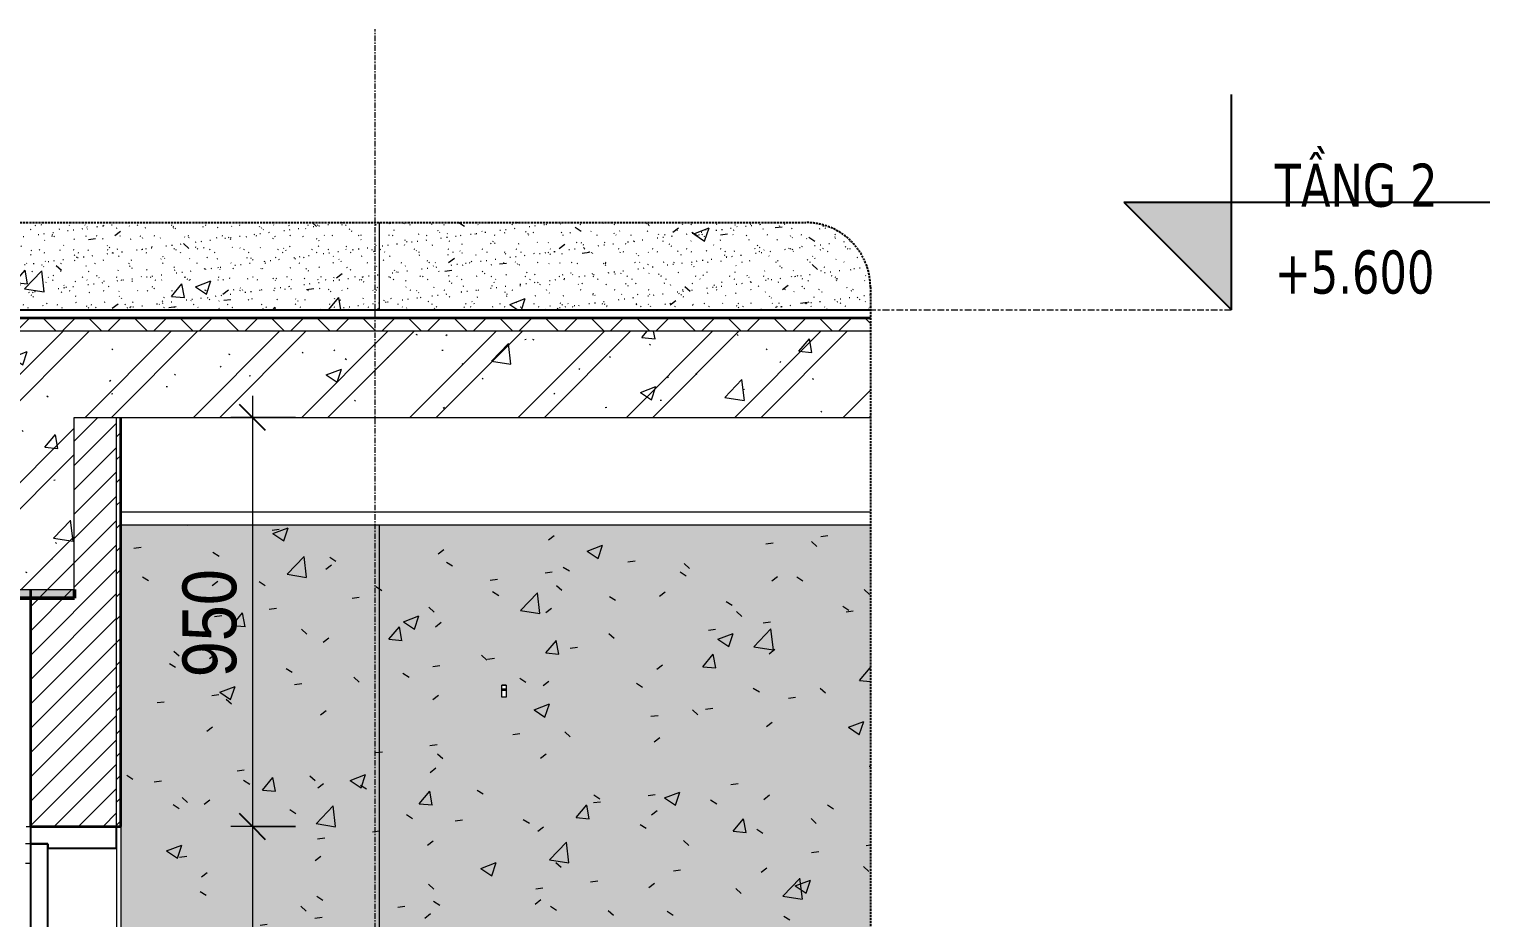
# Model space of a CAD drawing. Header units: millimetres. Extents: x 74302 to 149682, y -1785 to 49068.
# Drawn here: x 97410 to 100802, y 4188 to 6251 of the extents above; entities that cross this region are included whole.
import ezdxf

# ---------------------------------------------------------------- set-up
doc = ezdxf.new("R2010")
doc.units = ezdxf.units.MM
for name, pattern in [('Centre', [31.75, 6.35, -4.7625, 15.875, -4.7625]), ('Grid Line', [22.225, 12.7, -3.175, 3.175, -3.175]), ('Hidden', [7.14375, 4.7625, -2.38125]), ('IMPORT-CENTER _2_', [40.64, 25.4, -5.08, 5.08, -5.08])]:
    doc.linetypes.add(name, pattern=pattern)
for name, color, linetype, lineweight in [('0-2', 10, 'Continuous', 5), ('A-ANNO-DIMS', 211, 'Continuous', 9), ('A-ANNO-DIMS-50', 211, 'Continuous', 9), ('A-DETL-GENF', 92, 'Continuous', 18), ('A-DETL-GENF-3', 92, 'Hidden', 25), ('A-DETL-GENF-4', 9, 'Continuous', 18), ('A-DETL-THIN', 151, 'Continuous', 18), ('A-DOOR', 31, 'Continuous', 18), ('A-DOOR-1', 31, 'Continuous', 25), ('A-DOOR-FRAM', 31, 'Continuous', 25), ('A-DOOR-FRAM-1', 31, 'Continuous', 18), ('A-FLOR-FNSH-1', 250, 'Continuous', 35), ('A-FLOR-LEVL', 51, 'Continuous', 9), ('A-FLOR-LEVL-1', 51, 'Continuous', 25), ('A-FLOR-LEVL-2', 51, 'Centre', 9), ('A-FLOR-PATT-2', 8, 'Continuous', 18), ('A-WALL', 113, 'Continuous', 18), ('A-WALL-2', 250, 'Continuous', 35), ('A-WALL-FNSH-1', 7, 'Continuous', 18), ('A-WALL-PATT-3', 111, 'Continuous', 18), ('A-WALL-PATT-5', 254, 'Continuous', 18), ('E-LITE-EQPM', 33, 'Continuous', 18), ('G-IMPT', 8, 'Continuous', 18), ('G-IMPT-4', 8, 'IMPORT-CENTER _2_', 18), ('I-WALL', 2, 'Continuous', 18), ('M-EQPM', 50, 'Continuous', 18), ('M-EQPM-2', 50, 'Continuous', 25), ('S-BEAM-1', 71, 'Continuous', 5), ('S-BEAM-2', 7, 'Continuous', 18), ('S-BEAM-3', 10, 'Continuous', 50), ('S-COLS-5', 7, 'Continuous', 18), ('S-GRID-1', 1, 'Grid Line', 9)]:
    doc.layers.add(name, color=color, linetype=linetype, lineweight=lineweight)
doc.styles.add('Tahoma_B_1', font='tahomabd.ttf', dxfattribs={"width": 0.85, "height": 100})
doc.styles.add('UTM Avo', font='', dxfattribs={"width": 0.9, "height": 125})
doc.styles.get('UTM Avo').set_extended_font_data('UTM Avo')
doc.dimstyles.new('1_Dim_chi_tiet_2_5', dxfattribs={"dimscale": 304.8, "dimtxt": 124.912619, "dimasz": 0.19685, "dimexe": 0.164042, "dimexo": 0.0625, "dimgap": 0.016404, "dimtad": 1, "dimdec": 0, "dimrnd": 5, "dimzin": 0, "dimdsep": 46, "dimtxsty": 'UTM Avo', "dimblk1": 'OBLIQUE', "dimblk2": 'OBLIQUE', "dimsah": 1, "dimcen": 0.09, "dimdle": 0.164042, "dimazin": 0, "dimtfac": 1, "dimtdec": 4, "dimtix": 1, "dimtmove": 0, "dimatfit": 3, "dimfxl": 0.328084, "dimfxlon": 1, "dimtvp": 1, "dimtolj": 1, "dimtzin": 0, "dimarcsym": 2})
pattern_1 = [(50, (94085.57, 15725), (364.368, -31.878), [38.1, -419.1]), (355, (94085.57, 15725), (-70.486, 382.113), [30.48, -335.28]), (100.451, (94115.94, 15722.34), (293.885, 350.233), [32.38, -356.18]), (46.184, (94085.57, 15826.6), (542.158, -84.086), [57.15, -628.65]), (96.636, (94130.75, 15819.6), (474.805, 494.855), [48.57, -534.27]), (351.184, (94085.6, 15826.6), (474.81, 494.85), [45.72, -502.92]), (21, (94136.37, 15801.2), (303.2285, -204.5305), [38.1, -419.1]), (326, (94136.37, 15801.2), (123.604, 368.376), [30.48, -335.28]), (71.451, (94161.64, 15784.16), (426.834, 163.843), [32.38, -356.18]), (37.5, (94085.57, 15725), (6.1766, 169.1102), [16.764, -314.452, 16.764, -323.596, -336.55]), (37.5, (94085.57, 15725), (6.1766, 169.1102), [-671.576, 16.764, -319.786]), (7.5, (94085.57, 15725), (133.6389, 200.3615), [16.764, -177.292, 16.764, -306.832, -128.27]), (7.5, (94085.57, 15725), (133.6389, 200.3615), [-517.652, 16.764, -111.506]), (327.5, (93972.29, 15725), (271.1818, -11.4584), [16.764, -110.236, 16.764, -379.476, -525.78]), (327.5, (93972.29, 15725), (271.1818, -11.4584), [-523.24, 16.764, -509.016]), (317.5, (93921.5, 15725), (296.2585, 50.853), [16.764, -148.336, 16.764, -246.38, -373.38]), (317.5, (93921.5, 15725), (296.2585, 50.853), [-428.244, 16.764, -356.616])]
pattern_2 = [(37.5, (94085.575, 15725), (-1.60031, 48.94136), [1.676, -36.932, 1.676, -41.504, -41.275]), (37.5, (94085.575, 15725), (-1.60031, 48.94136), [-81.788, 1.676, -39.599]), (7.5, (94085.575, 15725), (44.9521, 71.68268), [1.676, -19.152, 1.676, -33.122, -13.335]), (7.5, (94085.575, 15725), (44.9521, 71.68268), [-55.626, 1.676, -11.659]), (327.5, (94054.333, 15725), (79.09879, 0.14376), [1.676, -11.024, 1.676, -44.044, -59.69]), (327.5, (94054.333, 15725), (79.09879, 0.14376), [-58.42, 1.676, -58.014]), (317.5, (94054.33, 15725), (76.3552, 22.29306), [1.676, -4.674, 1.676, -28.296, -34.29]), (317.5, (94054.33, 15725), (76.3552, 22.29306), [-36.322, 1.676, -32.614])]

# ---------------------------------------------------------------- blocks, each defined once
blk = doc.blocks.new('NCV_TKTC_KET CAU_rvt-2-TKCS_SẢNH - BẬC CẤP 2 - MẶT CẮT 1')
at = {"layer": 'S-BEAM-1'}
blk.add_hatch(color=256, dxfattribs=at).paths.add_polyline_path([(-39935.6, 4930), (-39935.6, 4950), (-40235.6, 4950), (-40235.6, 4930)])
at = {"layer": 'S-BEAM-2'}
for p, q in [((-38086.7, 5130), (-39827.4, 5130)), ((-38086.7, 5100), (-39827.4, 5100))]:
    blk.add_line(p, q, dxfattribs=at)
at = {"layer": 'S-BEAM-3'}
for p, q in [((-40235.6, 4930), (-39935.6, 4930)), ((-39935.6, 4930), (-39935.6, 4950))]:
    blk.add_line(p, q, dxfattribs=at)
at = {"layer": 'S-COLS-5'}
blk.add_line((-39236.9, 5580), (-39236.9, 5600), dxfattribs=at)
blk = doc.blocks.new('FD_07 - DIG_01-1800x2200-CỬA ĐI 2 CÁNH 2-2150742-TKCS_SẢNH - BẬC CẤP 2 - MẶT CẮT 1')
at = {"layer": 'A-DOOR'}
for p, q in [((-40037.4, 4360), (-40049, 4360)), ((-40049, 4315), (-40037.4, 4315))]:
    blk.add_line(p, q, dxfattribs=at)
at = {"layer": 'A-DOOR-1'}
for p, q in [((-40037.4, 4360), (-40037.4, 2200)), ((-39997.4, 4360), (-40037.4, 4360)), ((-39997.4, 2200), (-39997.4, 4360))]:
    blk.add_line(p, q, dxfattribs=at)
at = {"layer": 'A-DOOR-FRAM'}
for p, q in [((-39837.4, 4400), (-40037.4, 4400)), ((-40037.4, 4400), (-40037.4, 4360)), ((-39837.4, 4350), (-39837.4, 4400)), ((-40037.4, 4360), (-39997.4, 4360)), ((-39997.4, 4360), (-39997.4, 4350)), ((-39997.4, 4350), (-39837.4, 4350))]:
    blk.add_line(p, q, dxfattribs=at)
at = {"layer": 'A-DOOR-FRAM-1'}
blk.add_line((-39837.4, 4350), (-39837.4, 2200), dxfattribs=at)
blk = doc.blocks.new('LIC_06-ĐÈN LED TRÒN DOWNLIGHT_ P_18W - LIC_06-ĐÈN LED TRÒN DOWNLIGHT_ P_18W - ÁNH SÁNG 6000K-1339139-TKCS_SẢNH - BẬC CẤP 2 - MẶT CẮT 1')
at = {"layer": 'E-LITE-EQPM'}
for p, q in [((-38932.4, 4728), (-38942.4, 4728)), ((-38942.4, 4728), (-38942.4, 4728)), ((-38932.4, 4728), (-38942.4, 4728)), ((-38942.4, 4727.2), (-38942.4, 4728)), ((-38942.4, 4719), (-38942.4, 4727.2)), ((-38932.4, 4727.2), (-38942.4, 4727.2)), ((-38942.4, 4716), (-38942.4, 4719)), ((-38932.4, 4719), (-38942.4, 4719)), ((-38942.4, 4700), (-38942.4, 4716)), ((-38932.4, 4716), (-38942.4, 4716)), ((-38932.4, 4728), (-38932.4, 4728)), ((-38932.4, 4728), (-38932.4, 4727.2)), ((-38932.4, 4727.2), (-38932.4, 4719)), ((-38932.4, 4719), (-38932.4, 4716)), ((-38932.4, 4716), (-38932.4, 4700)), ((-38932.4, 4700), (-38942.4, 4700))]:
    blk.add_line(p, q, dxfattribs=at)
blk = doc.blocks.new('TKTC_XREF_251221_MB TANG 2-7 - TKTC_XREF_260130_MB TANG 2-5_dwg_$cc-4746802-TKCS_SẢNH - BẬC CẤP 2 - MẶT CẮT 1')
at = {"layer": 'G-IMPT-4'}
blk.add_line((-38086.7, 5600), (-38143.4, 5600), dxfattribs=at)
at = {"layer": 'M-EQPM'}
for p, q in [((-38127.8, 5600), (-38086.7, 5600)), ((-38086.7, 5600), (-38127.8, 5600)), ((-38087.7, 5600), (-38087.6, 5600))]:
    blk.add_line(p, q, dxfattribs=at)
blk = doc.blocks.new('TKTC_XREF_251221_MB TANG 2-7 - TKTC_XREF_260130_MB TANG 2-5_dwg_CUM U_DN100-4746799-TKCS_SẢNH - BẬC CẤP 2 - MẶT CẮT 1')
at = {"layer": 'G-IMPT'}
for p, q in [((-38147.6, 5600), (-38146.8, 5600)), ((-38147.5, 5600), (-38147.6, 5600)), ((-38146.8, 5600), (-38147.5, 5600)), ((-38146.8, 5600), (-38146.1, 5600)), ((-38146, 5600), (-38146.8, 5600)), ((-38146.8, 5600), (-38146.8, 5600)), ((-38145.6, 5600), (-38145.6, 5600)), ((-38144.8, 5600), (-38144.8, 5600)), ((-38144, 5600), (-38144.1, 5600)), ((-38143.3, 5600), (-38143.3, 5600)), ((-38142.5, 5600), (-38142.5, 5600)), ((-38141.8, 5600), (-38141.8, 5600)), ((-38141.7, 5600), (-38141.8, 5600)), ((-38138, 5600), (-38141.8, 5600)), ((-38141.7, 5600), (-38141.8, 5600)), ((-38141.7, 5600), (-38141.7, 5600)), ((-38137.9, 5600), (-38141.7, 5600)), ((-38141, 5600), (-38141, 5600)), ((-38141, 5600), (-38141, 5600)), ((-38141, 5600), (-38141, 5600)), ((-38137.2, 5600), (-38141, 5600)), ((-38137.2, 5600), (-38141, 5600)), ((-38136.5, 5600), (-38086.7, 5600)), ((-38136.4, 5600), (-38086.7, 5600)), ((-38135.7, 5600), (-38086.7, 5600)), ((-38135.7, 5600), (-38086.7, 5600))]:
    blk.add_line(p, q, dxfattribs=at)
at = {"layer": 'G-IMPT', "flags": 128}
for points in [[(-38142.5, 5600), (-38146.8, 5600), (-38146.8, 5600), (-38142.5, 5600)], [(-38141.7, 5600), (-38146, 5600), (-38146.1, 5600), (-38141.8, 5600)], [(-38141.8, 5600), (-38138, 5600), (-38137.9, 5600), (-38141.7, 5600)], [(-38141, 5600), (-38137.2, 5600), (-38137.2, 5600), (-38141, 5600)], [(-38137.9, 5600), (-38137.9, 5600), (-38136.4, 5600), (-38136.5, 5600), (-38138, 5600), (-38138, 5600)], [(-38137.2, 5600), (-38137.2, 5600), (-38135.6, 5600), (-38135.7, 5600), (-38137.2, 5600), (-38137.2, 5600)]]:
    blk.add_lwpolyline(points, dxfattribs=at)
blk = doc.blocks.new('TKTC_XREF_251221_MB TANG 2-7 - TKTC_XREF_260130_MB TANG 2-5_dwg_$cc-4746807-TKCS_SẢNH - BẬC CẤP 2 - MẶT CẮT 1')
at = {"layer": 'G-IMPT-4'}
blk.add_line((-38086.7, 5600), (-38146.8, 5600), dxfattribs=at)
at = {"layer": 'M-EQPM'}
for p, q in [((-38127.1, 5600), (-38086.7, 5600)), ((-38086.7, 5600), (-38127.1, 5600))]:
    blk.add_line(p, q, dxfattribs=at)
blk = doc.blocks.new('TKTC_XREF_251221_MB TANG 2-7 - TKTC_XREF_260130_MB TANG 2-5_dwg_CUM U_DN100-V8-TKCS_SẢNH - BẬC CẤP 2 - MẶT CẮT 1')
at = {"layer": 'G-IMPT'}
for p, q in [((-38149.2, 5600), (-38148.3, 5600)), ((-38148.3, 5600), (-38149.2, 5600)), ((-38149.2, 5600), (-38149.2, 5600)), ((-38149.1, 5600), (-38148.2, 5600)), ((-38148.2, 5600), (-38149.1, 5600)), ((-38149.1, 5600), (-38149.1, 5600)), ((-38146.7, 5600), (-38146.7, 5600)), ((-38146.6, 5600), (-38146.6, 5600)), ((-38144.8, 5600), (-38144.8, 5600)), ((-38144.7, 5600), (-38144.7, 5600)), ((-38142.8, 5600), (-38142.8, 5600)), ((-38142.7, 5600), (-38142.7, 5600)), ((-38141.9, 5600), (-38141.9, 5600)), ((-38141.9, 5600), (-38141.9, 5600)), ((-38141.9, 5600), (-38141.9, 5600)), ((-38137.1, 5600), (-38141.9, 5600)), ((-38137.1, 5600), (-38141.9, 5600)), ((-38141.8, 5600), (-38141.8, 5600)), ((-38141.8, 5600), (-38141.8, 5600)), ((-38141.8, 5600), (-38141.8, 5600)), ((-38137, 5600), (-38141.8, 5600)), ((-38137, 5600), (-38141.8, 5600)), ((-38135.2, 5600), (-38086.7, 5600)), ((-38135.2, 5600), (-38086.7, 5600)), ((-38135.1, 5600), (-38086.7, 5600)), ((-38135.1, 5600), (-38086.7, 5600))]:
    blk.add_line(p, q, dxfattribs=at)
at = {"layer": 'G-IMPT', "flags": 128}
for points in [[(-38142.8, 5600), (-38148.3, 5600), (-38148.3, 5600), (-38142.8, 5600)], [(-38142.7, 5600), (-38148.2, 5600), (-38148.2, 5600), (-38142.7, 5600)], [(-38141.9, 5600), (-38137.1, 5600), (-38137.1, 5600), (-38141.9, 5600)], [(-38141.8, 5600), (-38137, 5600), (-38137, 5600), (-38141.8, 5600)], [(-38137.1, 5600), (-38137.1, 5600), (-38135.2, 5600), (-38135.2, 5600), (-38137.1, 5600), (-38137.1, 5600)], [(-38137, 5600), (-38137, 5600), (-38135.1, 5600), (-38135.1, 5600), (-38137, 5600), (-38137, 5600)]]:
    blk.add_lwpolyline(points, dxfattribs=at)
blk = doc.blocks.new('TKTC_XREF_251221_MB TANG 2-7 - TKTC_XREF_260130_MB TANG 2-5_dwg_CUM U_DN100-V9-TKCS_SẢNH - BẬC CẤP 2 - MẶT CẮT 1')
at = {"layer": 'G-IMPT'}
for p, q in [((-38150.1, 5600), (-38149.1, 5600)), ((-38149.1, 5600), (-38150.1, 5600)), ((-38150.1, 5600), (-38150.1, 5600)), ((-38149, 5600), (-38150, 5600)), ((-38150, 5600), (-38149.9, 5600)), ((-38149.9, 5600), (-38149, 5600)), ((-38147.5, 5600), (-38147.5, 5600)), ((-38147.4, 5600), (-38147.4, 5600)), ((-38145.6, 5600), (-38145.6, 5600)), ((-38145.5, 5600), (-38145.5, 5600)), ((-38143.7, 5600), (-38143.7, 5600)), ((-38143.6, 5600), (-38143.6, 5600)), ((-38142.7, 5600), (-38142.7, 5600)), ((-38142.7, 5600), (-38142.7, 5600)), ((-38142.7, 5600), (-38142.7, 5600)), ((-38137.9, 5600), (-38142.7, 5600)), ((-38137.9, 5600), (-38142.7, 5600)), ((-38142.6, 5600), (-38142.6, 5600)), ((-38142.6, 5600), (-38142.6, 5600)), ((-38142.6, 5600), (-38142.6, 5600)), ((-38137.8, 5600), (-38142.6, 5600)), ((-38137.8, 5600), (-38142.6, 5600)), ((-38136, 5600), (-38086.7, 5600)), ((-38136, 5600), (-38086.7, 5600)), ((-38135.9, 5600), (-38086.7, 5600)), ((-38135.9, 5600), (-38086.7, 5600))]:
    blk.add_line(p, q, dxfattribs=at)
at = {"layer": 'G-IMPT', "flags": 128}
for points in [[(-38143.7, 5600), (-38149.1, 5600), (-38149.1, 5600), (-38143.7, 5600)], [(-38143.6, 5600), (-38149, 5600), (-38149, 5600), (-38143.6, 5600)], [(-38142.7, 5600), (-38137.9, 5600), (-38137.9, 5600), (-38142.7, 5600)], [(-38142.6, 5600), (-38137.8, 5600), (-38137.8, 5600), (-38142.6, 5600)], [(-38137.9, 5600), (-38137.9, 5600), (-38136, 5600), (-38136, 5600), (-38137.9, 5600), (-38137.9, 5600)], [(-38137.8, 5600), (-38137.8, 5600), (-38135.9, 5600), (-38135.9, 5600), (-38137.8, 5600), (-38137.8, 5600)]]:
    blk.add_lwpolyline(points, dxfattribs=at)
blk = doc.blocks.new('TKTC_XREF_251221_MB TANG 2-7 - TKTC_XREF_260130_MB TANG 2-5_dwg_$cc-4746806-TKCS_SẢNH - BẬC CẤP 2 - MẶT CẮT 1')
at = {"layer": 'G-IMPT-4'}
blk.add_line((-38086.7, 5600), (-38147.6, 5600), dxfattribs=at)
at = {"layer": 'M-EQPM'}
for p, q in [((-38128, 5600), (-38086.7, 5600)), ((-38086.7, 5600), (-38128, 5600))]:
    blk.add_line(p, q, dxfattribs=at)
blk = doc.blocks.new('TKTC_XREF_251221_MB TANG 2-7 - TKTC_XREF_260130_MB TANG 2-5_dwg_$cc-4746801-TKCS_SẢNH - BẬC CẤP 2 - MẶT CẮT 1')
at = {"layer": 'G-IMPT-4'}
blk.add_line((-38086.7, 5600), (-38143.8, 5600), dxfattribs=at)
at = {"layer": 'M-EQPM'}
for p, q in [((-38128.2, 5600), (-38086.7, 5600)), ((-38086.7, 5600), (-38128.2, 5600)), ((-38087.6, 5600), (-38087.6, 5600))]:
    blk.add_line(p, q, dxfattribs=at)
blk = doc.blocks.new('TKTC_XREF_251221_MB TANG 2-7 - TKTC_XREF_260130_MB TANG 2-5_dwg_CUM U_DN100-V10-TKCS_SẢNH - BẬC CẤP 2 - MẶT CẮT 1')
at = {"layer": 'G-IMPT'}
for p, q in [((-38148, 5600), (-38147.2, 5600)), ((-38147.9, 5600), (-38148, 5600)), ((-38147.2, 5600), (-38147.9, 5600)), ((-38147.2, 5600), (-38146.5, 5600)), ((-38146.4, 5600), (-38147.2, 5600)), ((-38147.2, 5600), (-38147.2, 5600)), ((-38146, 5600), (-38146, 5600)), ((-38145.2, 5600), (-38145.2, 5600)), ((-38144.5, 5600), (-38144.5, 5600)), ((-38143.7, 5600), (-38143.7, 5600)), ((-38142.9, 5600), (-38142.9, 5600)), ((-38142.2, 5600), (-38142.2, 5600)), ((-38142.1, 5600), (-38142.2, 5600)), ((-38138.4, 5600), (-38142.2, 5600)), ((-38142.1, 5600), (-38142.2, 5600)), ((-38142.1, 5600), (-38142.1, 5600)), ((-38138.3, 5600), (-38142.1, 5600)), ((-38141.4, 5600), (-38141.4, 5600)), ((-38141.4, 5600), (-38141.4, 5600)), ((-38141.4, 5600), (-38141.4, 5600)), ((-38137.6, 5600), (-38141.4, 5600)), ((-38137.6, 5600), (-38141.4, 5600)), ((-38136.9, 5600), (-38086.7, 5600)), ((-38136.8, 5600), (-38086.7, 5600)), ((-38136.1, 5600), (-38086.7, 5600)), ((-38136.1, 5600), (-38086.7, 5600))]:
    blk.add_line(p, q, dxfattribs=at)
at = {"layer": 'G-IMPT', "flags": 128}
for points in [[(-38142.9, 5600), (-38147.2, 5600), (-38147.2, 5600), (-38142.9, 5600)], [(-38142.1, 5600), (-38146.4, 5600), (-38146.5, 5600), (-38142.2, 5600)], [(-38142.2, 5600), (-38138.4, 5600), (-38138.3, 5600), (-38142.1, 5600)], [(-38141.4, 5600), (-38137.6, 5600), (-38137.6, 5600), (-38141.4, 5600)], [(-38138.3, 5600), (-38138.3, 5600), (-38136.8, 5600), (-38136.9, 5600), (-38138.4, 5600), (-38138.4, 5600)], [(-38137.6, 5600), (-38137.6, 5600), (-38136, 5600), (-38136.1, 5600), (-38137.7, 5600), (-38137.6, 5600)]]:
    blk.add_lwpolyline(points, dxfattribs=at)
blk = doc.blocks.new('TKTC_XREF_251221_MB TANG 2-7 - TKTC_XREF_251221_MB TANG 2-7-2039446-TKCS_SẢNH - BẬC CẤP 2 - MẶT CẮT 1')
at = {"layer": 'M-EQPM'}
for p, q in [((-38136.2, 5600), (-38185.3, 5600)), ((-38185.3, 5600), (-38136.2, 5600))]:
    blk.add_line(p, q, dxfattribs=at)
at = {"layer": 'M-EQPM-2'}
blk.add_line((-48876.9, 5600), (-38086.7, 5600), dxfattribs=at)
for name in ['TKTC_XREF_251221_MB TANG 2-7 - TKTC_XREF_260130_MB TANG 2-5_dwg_CUM U_DN100-V9-TKCS_SẢNH - BẬC CẤP 2 - MẶT CẮT 1', 'TKTC_XREF_251221_MB TANG 2-7 - TKTC_XREF_260130_MB TANG 2-5_dwg_CUM U_DN100-V8-TKCS_SẢNH - BẬC CẤP 2 - MẶT CẮT 1', 'TKTC_XREF_251221_MB TANG 2-7 - TKTC_XREF_260130_MB TANG 2-5_dwg_CUM U_DN100-V10-TKCS_SẢNH - BẬC CẤP 2 - MẶT CẮT 1', 'TKTC_XREF_251221_MB TANG 2-7 - TKTC_XREF_260130_MB TANG 2-5_dwg_CUM U_DN100-4746799-TKCS_SẢNH - BẬC CẤP 2 - MẶT CẮT 1', 'TKTC_XREF_251221_MB TANG 2-7 - TKTC_XREF_260130_MB TANG 2-5_dwg_$cc-4746806-TKCS_SẢNH - BẬC CẤP 2 - MẶT CẮT 1', 'TKTC_XREF_251221_MB TANG 2-7 - TKTC_XREF_260130_MB TANG 2-5_dwg_$cc-4746807-TKCS_SẢNH - BẬC CẤP 2 - MẶT CẮT 1', 'TKTC_XREF_251221_MB TANG 2-7 - TKTC_XREF_260130_MB TANG 2-5_dwg_$cc-4746801-TKCS_SẢNH - BẬC CẤP 2 - MẶT CẮT 1', 'TKTC_XREF_251221_MB TANG 2-7 - TKTC_XREF_260130_MB TANG 2-5_dwg_$cc-4746802-TKCS_SẢNH - BẬC CẤP 2 - MẶT CẮT 1']:
    blk.add_blockref(name, (0, 0))
blk = doc.blocks.new('BORDER VIEW - BORDER VIEW-2327237-TKCS_SẢNH - BẬC CẤP 2 - MẶT CẮT 1')
at = {"layer": 'A-DETL-GENF-3'}
for p, q in [((-48726.9, 5802.3), (-38236.7, 5802.3)), ((-38086.7, 5652.3), (-38086.7, -70))]:
    blk.add_line(p, q, dxfattribs=at)
blk.add_arc((-38236.7, 5652.3), 150, 360, 90, dxfattribs=at)
blk = doc.blocks.new('Level - CAO ĐỘ LEVEL-350587-TKCS_SẢNH - BẬC CẤP 2 - MẶT CẮT 1')
at = {"layer": 'A-FLOR-LEVL'}
blk.add_hatch(color=256, dxfattribs=at).paths.add_polyline_path([(-37248, 2450), (-37248, 2200), (-37498, 2450)])
at = {"layer": 'A-FLOR-LEVL-1'}
for p, q in [((-37248, 2200), (-37248, 2700)), ((-37498, 2450), (-37248, 2200)), ((-37498, 2450), (-36648, 2450))]:
    blk.add_line(p, q, dxfattribs=at)
blk = doc.blocks.new('DIMBLOCK14-TKCS_SẢNH - BẬC CẤP 2 - MẶT CẮT 1')
at = {"layer": 'A-ANNO-DIMS-50'}
for p, q in [((97928.5, 5400), (97928.5, 4400)), ((98028.5, 5350), (97878.5, 5350)), ((97928.5, 5350), (98028.5, 5350)), ((98028.5, 4400), (97878.5, 4400)), ((97928.5, 4400), (98028.5, 4400))]:
    blk.add_line(p, q, dxfattribs=at)
at = {"layer": 'A-ANNO-DIMS-50', "lineweight": 25}
for p, q in [((97928.5, 5350), (97898.5, 5380)), ((97928.5, 5350), (97958.5, 5320)), ((97928.5, 4400), (97898.5, 4430)), ((97928.5, 4400), (97958.5, 4370))]:
    blk.add_line(p, q, dxfattribs=at)
at = {"layer": 'A-ANNO-DIMS-50', "color": 0, "insert": (97766.1, 4746.6), "char_height": 125, "width": 308.118, "attachment_point": 1, "rotation": 90, "line_spacing_factor": 1.110334, "style": 'UTM Avo'}
blk.add_mtext('950', dxfattribs=at)
blk = doc.blocks.new('_Oblique')
at = {"color": 0, "linetype": 'ByBlock', "lineweight": -2}
blk.add_line((-0.5, -0.5), (0.5, 0.5), dxfattribs=at)
blk = doc.blocks.new('DIMBLOCK15-TKCS_SẢNH - BẬC CẤP 2 - MẶT CẮT 1')
at = {"layer": 'A-ANNO-DIMS-50', "lineweight": 25}
for p, q in [((97928.5, 4400), (97898.5, 4430)), ((97928.5, 4400), (97958.5, 4370)), ((97928.5, 2200), (97898.5, 2230)), ((97928.5, 2200), (97958.5, 2170))]:
    blk.add_line(p, q, dxfattribs=at)
at = {"layer": 'A-ANNO-DIMS-50'}
for p, q in [((98028.5, 4400), (97878.5, 4400)), ((97928.5, 4400), (97928.5, 2150)), ((97928.5, 4400), (98028.5, 4400)), ((98028.5, 2200), (97878.5, 2200)), ((97928.5, 2200), (98028.5, 2200))]:
    blk.add_line(p, q, dxfattribs=at)
at = {"layer": 'A-ANNO-DIMS-50', "color": 0, "insert": (97766.1, 3128.8), "char_height": 125, "width": 410.824, "attachment_point": 1, "rotation": 90, "line_spacing_factor": 1.110334, "style": 'UTM Avo'}
blk.add_mtext('2200', dxfattribs=at)

msp = doc.modelspace()

# ---------------------------------------------------------------- hatches: boundary and pattern name
at = {"layer": 'A-DETL-GENF-4'}
h = msp.add_hatch(dxfattribs=at)
h.set_pattern_fill('FP_6', color=256, style=0, pattern_type=2)
h.set_pattern_definition([(50, (94085.57, 15725), (364.368, -31.878), [38.1, -419.1]), (355, (94085.57, 15725), (-70.486, 382.113), [30.48, -335.28]), (100.451, (94115.94, 15722.34), (293.885, 350.233), [32.38, -356.18]), (46.184, (94085.57, 15826.6), (542.158, -84.086), [57.15, -628.65]), (96.636, (94130.75, 15819.6), (474.805, 494.855), [48.57, -534.27]), (351.184, (94085.6, 15826.6), (474.81, 494.85), [45.72, -502.92]), (21, (94136.37, 15801.2), (303.2285, -204.5305), [38.1, -419.1]), (326, (94136.37, 15801.2), (123.604, 368.376), [30.48, -335.28]), (71.451, (94161.64, 15784.16), (426.834, 163.843), [32.38, -356.18]), (37.5, (94085.57, 15725), (6.1766, 169.1102), [3.353, -327.863, 3.353, -337.007, -336.55]), (37.5, (94085.57, 15725), (6.1766, 169.1102), [-671.576, 3.353, -333.197]), (7.5, (94085.57, 15725), (133.639, 200.3615), [3.353, -190.703, 3.353, -320.243, -128.27]), (7.5, (94085.57, 15725), (133.639, 200.3615), [-517.652, 3.353, -124.917]), (327.5, (93972.29, 15725), (271.1818, -11.4584), [3.353, -123.647, 3.353, -392.887, -525.78]), (327.5, (93972.29, 15725), (271.1818, -11.4584), [-523.24, 3.353, -522.427]), (317.5, (93921.5, 15725), (296.2585, 50.853), [3.353, -161.747, 3.353, -259.791, -373.38]), (317.5, (93921.5, 15725), (296.2585, 50.853), [-428.244, 3.353, -370.027]), (45, (94085.57, 15725), (-125.7236, 125.7236), []), (45, (94085.57, 15915.5), (-125.7236, 125.7236), [])])
h.paths.add_polyline_path([(97514.8, 4950), (97514.8, 5350), (99363.8, 5350), (99363.8, 5550), (92915.2, 5550), (92915.2, 4950), (93215.2, 4950), (93215.2, 5350), (97214.8, 5350), (97214.8, 4950)])
at = {"layer": 'A-FLOR-PATT-2'}
h = msp.add_hatch(dxfattribs=at)
h.set_pattern_fill('FP_8', color=256, style=0, pattern_type=2)
h.set_pattern_definition([(45, (94085.575, 15725), (-53.033, 53.033), []), (135, (94085.575, 15725), (-53.033, -53.033), [])])
h.paths.add_polyline_path([(91713.1, 5530), (92915.2, 5530), (92915.2, 5550), (99363.8, 5550), (99363.8, 5580), (91713.1, 5580)])
at = {"layer": 'A-WALL-PATT-3'}
h = msp.add_hatch(dxfattribs=at)
h.set_pattern_fill('FP_7', color=256, style=0, pattern_type=2)
h.set_pattern_definition([(45, (94085.575, 15725), (-28.28427, 28.28427), [])])
h.paths.add_polyline_path([(97514.8, 2150), (97613.1, 2150), (97613.1, 2200), (97413.1, 2200), (97413.1, 2150)])
h.paths.add_polyline_path([(97413.1, 4400), (97613.1, 4400), (97613.1, 5350), (97514.8, 5350), (97514.8, 4950), (97413.1, 4950), (97413.1, 4421.7)])
h = msp.add_hatch(dxfattribs=at)
h.set_pattern_fill('FP_12', color=256, style=0, pattern_type=2)
h.set_pattern_definition([(45, (94085.575, 15725), (-26.5165, 26.5165), [])])
h.paths.add_polyline_path([(97613.1, 4400), (97623.1, 4400), (97623.1, 5350), (97613.1, 5350), (97613.1, 4448.4)])
at = {"layer": 'A-WALL-PATT-5'}
h = msp.add_hatch(dxfattribs=at)
h.set_pattern_fill('FP_13', color=256, style=0, pattern_type=2)
h.set_pattern_definition(pattern_1)
h.paths.add_polyline_path([(98223.5, 5600), (98223.5, 5802.3), (96903.5, 5802.3), (96903.5, 5600), (98053.6, 5600)])
h = msp.add_hatch(dxfattribs=at)
h.set_pattern_fill('FP_14', color=256, style=0, pattern_type=2)
h.set_pattern_definition(pattern_2)
h.paths.add_polyline_path([(98223.5, 5600), (98223.5, 5802.3), (96903.5, 5802.3), (96903.5, 5600), (98053.6, 5600)])
h = msp.add_hatch(dxfattribs=at)
h.set_pattern_fill('FP_13', color=256, style=0, pattern_type=2)
h.set_pattern_definition(pattern_1)
h.paths.add_polyline_path([(99252.6, 5600), (99363.8, 5600), (99363.8, 5652.3), (99358.7, 5691.1), (99343.7, 5727.3), (99319.9, 5758.4), (99288.8, 5782.2), (99252.6, 5797.2), (99213.8, 5802.3), (98223.5, 5802.3), (98223.5, 5600), (99213.8, 5600)])
h = msp.add_hatch(dxfattribs=at)
h.set_pattern_fill('FP_14', color=256, style=0, pattern_type=2)
h.set_pattern_definition(pattern_2)
h.paths.add_polyline_path([(99252.6, 5600), (99363.8, 5600), (99363.8, 5652.3), (99358.7, 5691.1), (99343.7, 5727.3), (99319.9, 5758.4), (99288.8, 5782.2), (99252.6, 5797.2), (99213.8, 5802.3), (98223.5, 5802.3), (98223.5, 5600), (99213.8, 5600)])
h = msp.add_hatch(dxfattribs=at)
h.set_pattern_fill('FP_13', color=256, style=0, pattern_type=2)
h.set_pattern_definition(pattern_1)
h.paths.add_polyline_path([(98223.5, 2200), (98223.5, 5100), (97623.1, 5100), (97623.1, 2200), (98053.6, 2200)])
h = msp.add_hatch(dxfattribs=at)
h.set_pattern_fill('FP_14', color=256, style=0, pattern_type=2)
h.set_pattern_definition(pattern_2)
h.paths.add_polyline_path([(98223.5, 2200), (98223.5, 5100), (97623.1, 5100), (97623.1, 2200), (98053.6, 2200)])
h = msp.add_hatch(dxfattribs=at)
h.set_pattern_fill('FP_13', color=256, style=0, pattern_type=2)
h.set_pattern_definition(pattern_1)
h.paths.add_polyline_path([(98732.9, 2200), (99363.8, 2200), (99363.8, 5100), (98223.5, 5100), (98223.5, 2200)])
h.paths.add_polyline_path([(98518.1, 4700), (98508.1, 4700), (98508.1, 4728), (98518.1, 4727.4), (98518.1, 4716)])
h = msp.add_hatch(dxfattribs=at)
h.set_pattern_fill('FP_14', color=256, style=0, pattern_type=2)
h.set_pattern_definition(pattern_2)
h.paths.add_polyline_path([(98732.9, 2200), (99363.8, 2200), (99363.8, 5100), (98223.5, 5100), (98223.5, 2200)])
h.paths.add_polyline_path([(98518.1, 4700), (98508.1, 4700), (98508.1, 4728), (98518.1, 4727.4), (98518.1, 4716)])

# ---------------------------------------------------------------- linework, layer by layer
at = {"layer": 'A-DETL-THIN'}
for p, q in [((99363.8, 5550), (92915.2, 5550)), ((97514.8, 4950), (97514.8, 5350)), ((97514.8, 5350), (99363.8, 5350)), ((97214.8, 4950), (97514.8, 4950))]:
    msp.add_line(p, q, dxfattribs=at)
at = {"layer": 'A-FLOR-FNSH-1'}
msp.add_line((99363.8, 5580), (91713.1, 5580), dxfattribs=at)
at = {"layer": 'A-FLOR-LEVL-2'}
msp.add_line((87919.5, 5600), (100202.5, 5600), dxfattribs=at)
at = {"layer": 'A-WALL'}
msp.add_line((97613.1, 4400), (97613.1, 5350), dxfattribs=at)
at = {"layer": 'A-WALL-2'}
for p, q in [((97623.1, 4400), (97623.1, 5350)), ((97413.1, 4950), (97413.1, 4400)), ((97413.1, 4400), (97623.1, 4400))]:
    msp.add_line(p, q, dxfattribs=at)
at = {"layer": 'A-WALL-FNSH-1'}
msp.add_line((97403.1, 4400), (97413.1, 4400), dxfattribs=at)
at = {"layer": 'I-WALL'}
for p, q in [((98223.5, 5600), (98223.5, 5802.3)), ((92913.5, 5600), (99363.8, 5600)), ((98223.5, 2200), (98223.5, 5100)), ((97623.1, 4400), (97623.1, 2200))]:
    msp.add_line(p, q, dxfattribs=at)
at = {"layer": 'S-GRID-1'}
for p, q in [((98213.5, 5001.2), (98213.5, 6251.2)), ((98213.5, 652.1), (98213.5, 5001.2))]:
    msp.add_line(p, q, dxfattribs=at)

# ---------------------------------------------------------------- block references
at = {"layer": '0-2'}
msp.add_blockref('NCV_TKTC_KET CAU_rvt-2-TKCS_SẢNH - BẬC CẤP 2 - MẶT CẮT 1', (137450.5, 0), dxfattribs=at)
at = {"layer": 'A-DETL-GENF'}
msp.add_blockref('BORDER VIEW - BORDER VIEW-2327237-TKCS_SẢNH - BẬC CẤP 2 - MẶT CẮT 1', (137450.5, 0), dxfattribs=at)
at = {"layer": 'A-DOOR'}
msp.add_blockref('FD_07 - DIG_01-1800x2200-CỬA ĐI 2 CÁNH 2-2150742-TKCS_SẢNH - BẬC CẤP 2 - MẶT CẮT 1', (137450.5, 0), dxfattribs=at)
at = {"layer": 'A-FLOR-LEVL-1'}
msp.add_blockref('Level - CAO ĐỘ LEVEL-350587-TKCS_SẢNH - BẬC CẤP 2 - MẶT CẮT 1', (137450.5, 3400), dxfattribs=at)
at = {"layer": 'E-LITE-EQPM'}
msp.add_blockref('LIC_06-ĐÈN LED TRÒN DOWNLIGHT_ P_18W - LIC_06-ĐÈN LED TRÒN DOWNLIGHT_ P_18W - ÁNH SÁNG 6000K-1339139-TKCS_SẢNH - BẬC CẤP 2 - MẶT CẮT 1', (137450.5, 0), dxfattribs=at)
at = {"layer": 'M-EQPM'}
msp.add_blockref('TKTC_XREF_251221_MB TANG 2-7 - TKTC_XREF_251221_MB TANG 2-7-2039446-TKCS_SẢNH - BẬC CẤP 2 - MẶT CẮT 1', (137450.5, 0), dxfattribs=at)

# ---------------------------------------------------------------- texts
at = {"layer": 'A-FLOR-LEVL', "char_height": 100, "line_spacing_factor": 0.996129, "style": 'Tahoma_B_1'}
for s, insert, width, attachment_point in [('\\pt510,1020,1530,2040,2550,3060,3570,4080,4590,5100,5610,6120,6630,7140,7650,8160,8670,9180,9690,10200,10710,11220,11730,12240,12750,13260,13770,14280,14790,15300,15810,16320;TẦNG 2', (100302.8, 5837.2), 452.625, 7), ('\\pt212.5,425,637.5,850,1062.5,1275,1487.5,1700,1912.5,2125,2337.5,2550,2762.5,2975,3187.5,3400,3612.5,3825,4037.5,4250,4462.5,4675,4887.5,5100,5312.5,5525,5737.5,5950,6162.5,6375,6587.5,6800;+5.600', (100302.8, 5737.5), 441.575, 1)]:
    msp.add_mtext(s, dxfattribs=dict(at, insert=insert, width=width, attachment_point=attachment_point))

# ---------------------------------------------------------------- dimensions: what is measured, and where the dimension line sits
at = {"layer": 'A-ANNO-DIMS'}
for base, p1, p2, override, picture, middle in [((97928.5, 4400), (98028.5, 5350), (98028.5, 4400), {"dimpost": '<>', "dimfxl": 950}, 'DIMBLOCK14-TKCS_SẢNH - BẬC CẤP 2 - MẶT CẮT 1', (97858.8, 4875)), ((97928.5, 2200), (98028.5, 4400), (98028.5, 2200), {"dimpost": '<>', "dimfxl": 2200}, 'DIMBLOCK15-TKCS_SẢNH - BẬC CẤP 2 - MẶT CẮT 1', (97858.8, 3300))]:
    dim = msp.add_linear_dim(base=base, p1=p1, p2=p2, angle=90, dimstyle='1_Dim_chi_tiet_2_5', override=override, dxfattribs=at)
    dim.commit()
    dim.dimension.update_dxf_attribs({"geometry": picture, "text_midpoint": middle})

doc.saveas('drawing.dxf')
